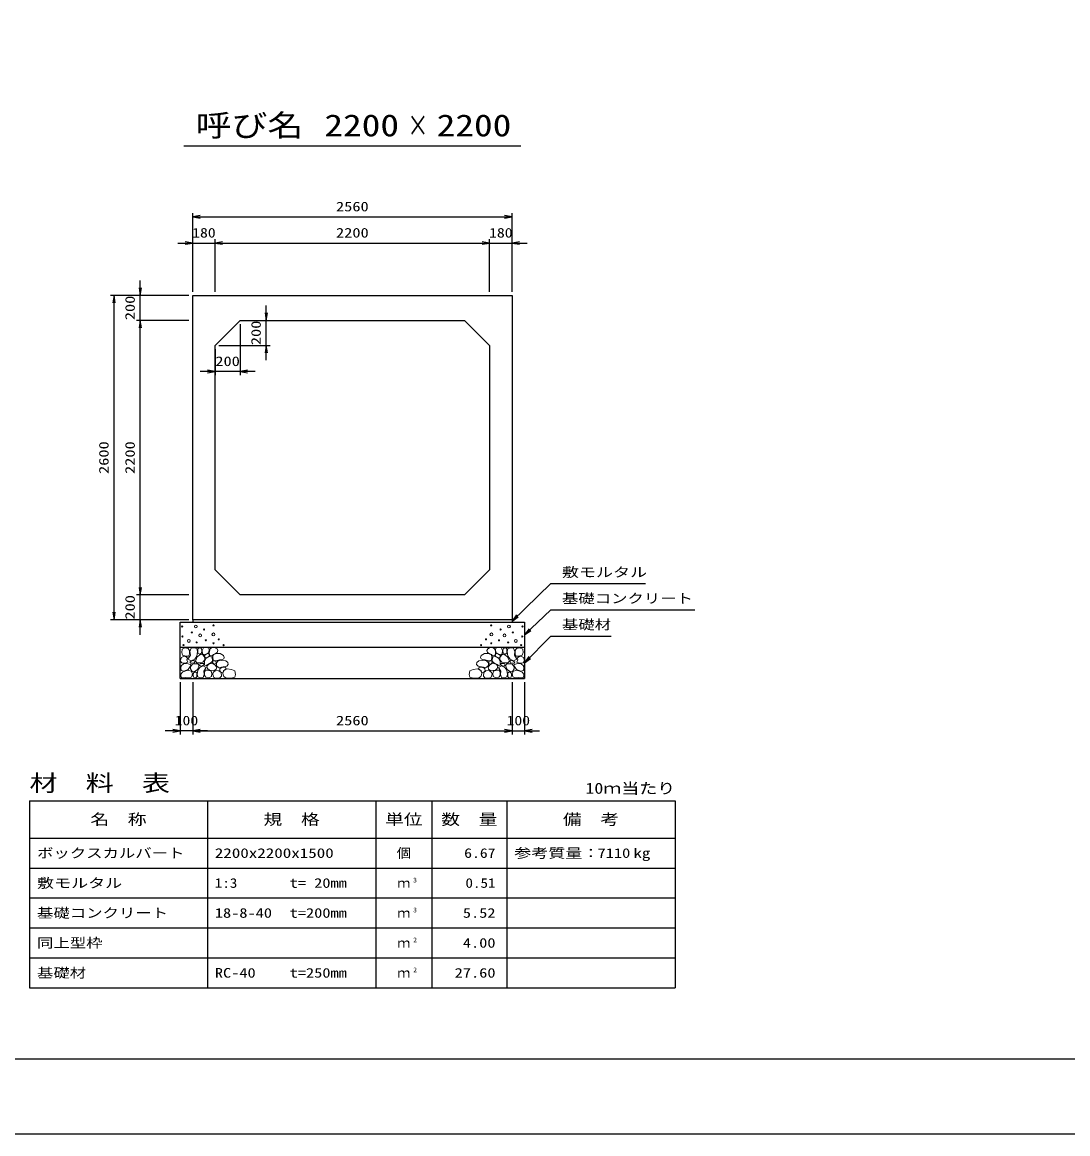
# Model space of a CAD drawing. Units: millimetres at full size. Extents: x 0 to 25230, y 0 to 17820.
# Drawn here: x 8469 to 16849, y 0 to 8910 of the extents above; entities that cross this region are included whole.
import ezdxf
from ezdxf.enums import TextEntityAlignment as Align

# ---------------------------------------------------------------- set-up
doc = ezdxf.new("R2010")
doc.units = ezdxf.units.MM
for name, color, linetype, lineweight in [('D-DCR-HCHn', 4, 'Continuous', 9), ('D-MTR-FRAM', 7, 'Continuous', 25), ('D-MTR-LINE', 7, 'Continuous', 25), ('D-STR-DIM', 7, 'Continuous', 25), ('D-STR-STRn', 1, 'Continuous', 25), ('D-STR-TXT', 7, 'Continuous', 25), ('D-TTL', 2, 'Continuous', 25), ('D-TTL-TXT', 7, 'Continuous', 25)]:
    doc.layers.add(name, color=color, linetype=linetype, lineweight=lineweight)
doc.layers.add('D-MTR', color=7, linetype='Continuous')
doc.layers.add('D-MTR-TXT', color=7, linetype='Continuous')
doc.styles.add('ＭＳ ゴシック', font='')
doc.styles.get('ＭＳ ゴシック').set_extended_font_data('MS Gothic')

# ---------------------------------------------------------------- blocks, each defined once
blk = doc.blocks.new('open_arrow')
at = {"color": 0, "linetype": 'Continuous', "lineweight": -2}
blk.add_lwpolyline([(7.5, 1.25), (0, 0), (7.5, -1.25)], dxfattribs=at)

msp = doc.modelspace()

# ---------------------------------------------------------------- linework, layer by layer
at = {"layer": 'D-DCR-HCHn'}
for points in [[(9798.998, 3889.493), (9772.994, 3895.271), (9749.879, 3883.714), (9746.99, 3857.71), (9752.769, 3837.485), (9781.662, 3828.817), (9801.887, 3828.817), (9810.555, 3843.263), (9810.555, 3875.046)], [(9822.112, 3892.382), (9813.444, 3866.378), (9816.334, 3837.485), (9796.109, 3805.702), (9822.112, 3791.256), (9851.006, 3805.702), (9868.342, 3828.817), (9874.12, 3866.378), (9868.342, 3886.603), (9851.006, 3895.271)], [(9871.231, 3823.038), (9856.784, 3788.366), (9868.342, 3773.92), (9903.013, 3773.92), (9917.46, 3779.698), (9931.907, 3799.924), (9931.907, 3817.26), (9917.46, 3840.374), (9900.124, 3843.263)], [(9877.01, 3886.603), (9877.01, 3851.931), (9891.456, 3843.263), (9905.903, 3851.931), (9908.792, 3872.157), (9905.903, 3889.493), (9885.678, 3895.271)], [(9925.601, 3838.845), (9913.999, 3846.941), (9912.006, 3874.16), (9921.557, 3895.616), (9945.582, 3898.128), (9965.263, 3892.156), (9966.848, 3880.53), (9964.014, 3856.921), (9948.752, 3847.586)], [(9941.681, 3814.73), (9953.297, 3820.817), (9964.296, 3826.161), (9970.86, 3839.065), (9965.554, 3847.961), (9955.968, 3850.014), (9940.137, 3841.115), (9928.42, 3832.605), (9929.515, 3824.944), (9933.895, 3817.527)], [(9991.239, 3831.998), (10001.02, 3843.092), (10018.359, 3849.342), (10032.287, 3858.717), (10036.55, 3873.49), (10030.013, 3887.695), (10016.369, 3896.218), (10000.845, 3897.886), (9985.522, 3895.424), (9975.719, 3886.98), (9968.918, 3869.457), (9967.379, 3852.722), (9971.1, 3842.871), (9973.729, 3833.23), (9982.948, 3829.842)], [(10012.727, 3792.135), (10002.952, 3795.066), (9998.675, 3800.928), (9995.905, 3816.938), (9999.816, 3838.619), (10025.776, 3848.926), (10055.648, 3848.926), (10083.03, 3833.998), (10087.653, 3818.004), (10083.385, 3806.63), (10070.583, 3801.299), (10049.247, 3797.745), (10022.931, 3792.013)], [(12217.273, 3792.135), (12227.048, 3795.066), (12231.325, 3800.928), (12234.095, 3816.938), (12230.184, 3838.619), (12204.224, 3848.926), (12174.352, 3848.926), (12146.97, 3833.998), (12142.347, 3818.004), (12146.615, 3806.63), (12159.417, 3801.299), (12180.753, 3797.745), (12207.069, 3792.013)], [(12238.761, 3831.998), (12228.98, 3843.092), (12211.641, 3849.342), (12197.713, 3858.717), (12193.45, 3873.49), (12199.987, 3887.695), (12213.631, 3896.218), (12229.155, 3897.886), (12244.478, 3895.424), (12254.281, 3886.98), (12261.082, 3869.457), (12262.621, 3852.722), (12258.9, 3842.871), (12256.271, 3833.23), (12247.052, 3829.842)], [(12288.319, 3814.73), (12276.703, 3820.817), (12265.704, 3826.161), (12259.14, 3839.065), (12264.446, 3847.961), (12274.032, 3850.014), (12289.863, 3841.115), (12301.58, 3832.605), (12300.485, 3824.944), (12296.105, 3817.527)], [(12304.399, 3838.845), (12316.001, 3846.941), (12317.994, 3874.16), (12308.443, 3895.616), (12284.418, 3898.128), (12264.737, 3892.156), (12263.152, 3880.53), (12265.986, 3856.921), (12281.248, 3847.586)], [(12358.769, 3823.038), (12373.216, 3788.366), (12361.658, 3773.92), (12326.987, 3773.92), (12312.54, 3779.698), (12298.093, 3799.924), (12298.093, 3817.26), (12312.54, 3840.374), (12329.876, 3843.263)], [(12352.99, 3886.603), (12352.99, 3851.931), (12338.544, 3843.263), (12324.097, 3851.931), (12321.208, 3872.157), (12324.097, 3889.493), (12344.322, 3895.271)], [(12407.888, 3892.382), (12416.556, 3866.378), (12413.666, 3837.485), (12433.891, 3805.702), (12407.888, 3791.256), (12378.994, 3805.702), (12361.658, 3828.817), (12355.88, 3866.378), (12361.658, 3886.603), (12378.994, 3895.271)], [(12431.002, 3889.493), (12457.006, 3895.271), (12480.121, 3883.714), (12483.01, 3857.71), (12477.231, 3837.485), (12448.338, 3828.817), (12428.113, 3828.817), (12419.445, 3843.263), (12419.445, 3875.046)], [(9744.101, 3817.26), (9735.433, 3791.256), (9746.99, 3773.92), (9775.883, 3771.03), (9795.61, 3779.499), (9787.441, 3799.924), (9793.219, 3811.481), (9781.662, 3823.038), (9764.326, 3828.817)], [(9798.944, 3721.261), (9820.346, 3753.365), (9817.671, 3761.39), (9788.243, 3769.416), (9761.49, 3766.741), (9742.763, 3750.689), (9740.087, 3731.962), (9742.763, 3713.235), (9764.165, 3707.884)], [(9827.891, 3791.256), (9813.444, 3779.698), (9819.223, 3771.03), (9839.448, 3771.03), (9848.116, 3773.92), (9853.895, 3785.477), (9845.227, 3794.145)], [(9873.852, 3721.261), (9887.229, 3753.365), (9876.527, 3766.741), (9844.424, 3766.741), (9831.047, 3761.39), (9817.671, 3742.663), (9817.671, 3726.612), (9831.047, 3705.209), (9847.099, 3702.534)], [(9919.332, 3657.054), (9927.358, 3681.131), (9924.683, 3707.884), (9943.41, 3737.313), (9919.332, 3750.689), (9892.579, 3737.313), (9876.527, 3715.91), (9871.177, 3681.131), (9876.527, 3662.404), (9892.579, 3654.378)], [(9913.982, 3750.689), (9927.358, 3761.39), (9922.007, 3769.416), (9903.28, 3769.416), (9895.254, 3766.741), (9889.904, 3756.04), (9897.93, 3748.014)], [(9943.109, 3753.224), (9930.35, 3757.579), (9929.086, 3785.688), (9939.964, 3810.928), (9970.015, 3825.156), (9992.452, 3819.405), (9993.795, 3788.924), (9983.477, 3776.886), (9955.401, 3761.311)], [(10003.981, 3710.925), (9968.607, 3717.521), (9953.56, 3729.658), (9948.808, 3748.655), (9963.492, 3763.022), (9992.102, 3771.082), (10013.749, 3758.154), (10027.74, 3740.74), (10023.78, 3723.062)], [(10022.239, 3773.692), (10022.239, 3784.551), (10015.72, 3789.466), (10004.97, 3790.609), (9996.278, 3787.18), (9993.19, 3776.664), (10000.738, 3768.891), (10010.802, 3764.319), (10020.409, 3768.319)], [(10048.634, 3735.297), (10040.545, 3739.592), (10029.424, 3747.928), (10024.874, 3756.518), (10024.874, 3775.212), (10038.523, 3790.37), (10068.349, 3794.159), (10100.449, 3790.117), (10116.12, 3778.585), (10120.164, 3760.462), (10107.761, 3749.388), (10097.436, 3745.361), (10080.312, 3743.128), (10064.987, 3740.305)], [(12181.366, 3735.297), (12189.455, 3739.592), (12200.576, 3747.928), (12205.126, 3756.518), (12205.126, 3775.212), (12191.477, 3790.37), (12161.651, 3794.159), (12129.551, 3790.117), (12113.88, 3778.585), (12109.836, 3760.462), (12122.239, 3749.388), (12132.564, 3745.361), (12149.688, 3743.128), (12165.013, 3740.305)], [(12226.019, 3710.925), (12261.393, 3717.521), (12276.44, 3729.658), (12281.192, 3748.655), (12266.508, 3763.022), (12237.898, 3771.082), (12216.251, 3758.154), (12202.26, 3740.74), (12206.22, 3723.062)], [(12207.761, 3773.692), (12207.761, 3784.551), (12214.28, 3789.466), (12225.03, 3790.609), (12233.722, 3787.18), (12236.81, 3776.664), (12229.262, 3768.891), (12219.198, 3764.319), (12209.591, 3768.319)], [(12286.891, 3753.224), (12299.65, 3757.579), (12300.914, 3785.688), (12290.036, 3810.928), (12259.985, 3825.156), (12237.548, 3819.405), (12236.205, 3788.924), (12246.523, 3776.886), (12274.599, 3761.311)], [(12310.668, 3657.054), (12302.642, 3681.131), (12305.317, 3707.884), (12286.59, 3737.313), (12310.668, 3750.689), (12337.421, 3737.313), (12353.473, 3715.91), (12358.823, 3681.131), (12353.473, 3662.404), (12337.421, 3654.378)], [(12316.018, 3750.689), (12302.642, 3761.39), (12307.993, 3769.416), (12326.72, 3769.416), (12334.746, 3766.741), (12340.096, 3756.04), (12332.07, 3748.014)], [(12356.148, 3721.261), (12342.771, 3753.365), (12353.473, 3766.741), (12385.576, 3766.741), (12398.953, 3761.39), (12412.329, 3742.663), (12412.329, 3726.612), (12398.953, 3705.209), (12382.901, 3702.534)], [(12402.109, 3791.256), (12416.556, 3779.698), (12410.777, 3771.03), (12390.552, 3771.03), (12381.884, 3773.92), (12376.105, 3785.477), (12384.773, 3794.145)], [(12431.056, 3721.261), (12409.654, 3753.365), (12412.329, 3761.39), (12441.757, 3769.416), (12468.51, 3766.741), (12487.237, 3750.689), (12489.913, 3731.962), (12487.237, 3713.235), (12465.835, 3707.884)], [(12485.899, 3817.26), (12494.567, 3791.256), (12483.01, 3773.92), (12454.117, 3771.03), (12434.39, 3779.499), (12442.559, 3799.924), (12436.781, 3811.481), (12448.338, 3823.038), (12465.674, 3828.817)], [(9809.645, 3654.378), (9828.372, 3662.404), (9833.723, 3689.157), (9823.021, 3707.884), (9804.294, 3713.235), (9780.217, 3710.56), (9753.464, 3699.859), (9740.087, 3683.807), (9740.087, 3665.08), (9748.113, 3654.378), (9780.217, 3657.054)], [(9868.502, 3662.404), (9868.502, 3694.508), (9855.125, 3702.534), (9841.749, 3694.508), (9839.073, 3675.781), (9841.749, 3659.729), (9860.476, 3654.378)], [(9940.735, 3659.729), (9964.812, 3654.378), (9986.215, 3665.08), (9988.89, 3689.157), (9983.539, 3707.884), (9956.786, 3715.91), (9938.059, 3715.91), (9930.033, 3702.534), (9930.033, 3673.106)], [(9999.869, 3696.931), (10018.084, 3712.234), (10044.219, 3711.97), (10062.17, 3696.931), (10064.81, 3669.227), (10052.666, 3653.924), (10018.876, 3651.549), (10002.509, 3661.311), (9995.645, 3683.738)], [(10069.876, 3697.808), (10057.748, 3703.743), (10051.39, 3710.697), (10052.71, 3727.843), (10062.307, 3736.236), (10082.7, 3741.151), (10099.015, 3741.271), (10104.293, 3729.761), (10092.814, 3719.51), (10082.239, 3710.35), (10078.573, 3701.331)], [(10113.293, 3652.112), (10096.233, 3656.916), (10084.939, 3664.601), (10079.893, 3679.011), (10077.01, 3692.7), (10088.544, 3713.594), (10111.131, 3727.524), (10145.492, 3722), (10172.645, 3711.913), (10179.133, 3681.652), (10173.366, 3659.317), (10146.934, 3652.593)], [(12116.707, 3652.112), (12133.767, 3656.916), (12145.061, 3664.601), (12150.107, 3679.011), (12152.99, 3692.7), (12141.456, 3713.594), (12118.869, 3727.524), (12084.508, 3722), (12057.355, 3711.913), (12050.867, 3681.652), (12056.634, 3659.317), (12083.066, 3652.593)], [(12160.124, 3697.808), (12172.252, 3703.743), (12178.61, 3710.697), (12177.29, 3727.843), (12167.693, 3736.236), (12147.3, 3741.151), (12130.985, 3741.271), (12125.707, 3729.761), (12137.186, 3719.51), (12147.761, 3710.35), (12151.427, 3701.331)], [(12230.131, 3696.931), (12211.916, 3712.234), (12185.781, 3711.97), (12167.83, 3696.931), (12165.19, 3669.227), (12177.334, 3653.924), (12211.124, 3651.549), (12227.491, 3661.311), (12234.355, 3683.738)], [(12289.265, 3659.729), (12265.188, 3654.378), (12243.785, 3665.08), (12241.11, 3689.157), (12246.461, 3707.884), (12273.214, 3715.91), (12291.941, 3715.91), (12299.967, 3702.534), (12299.967, 3673.106)], [(12361.498, 3662.404), (12361.498, 3694.508), (12374.875, 3702.534), (12388.251, 3694.508), (12390.927, 3675.781), (12388.251, 3659.729), (12369.524, 3654.378)], [(12420.355, 3654.378), (12401.628, 3662.404), (12396.277, 3689.157), (12406.979, 3707.884), (12425.706, 3713.235), (12449.783, 3710.56), (12476.536, 3699.859), (12489.913, 3683.807), (12489.913, 3665.08), (12481.887, 3654.378), (12449.783, 3657.054)]]:
    msp.add_lwpolyline(points, close=True, dxfattribs=at)
for centre, radius in [((9751.091, 4066.145), 4.5), ((9828.437, 4018.641), 4.5), ((9860.004, 4066.145), 11.25), ((9926.563, 4042.459), 4.5), ((10000.741, 4003.204), 11.25), ((10002.197, 4075.221), 4.5), ((12229.259, 4003.204), 11.25), ((12227.803, 4075.221), 4.5), ((12303.437, 4042.459), 4.5), ((12369.996, 4066.145), 11.25), ((12401.563, 4018.641), 4.5), ((12478.909, 4066.145), 4.5), ((9752.803, 3985.879), 4.5), ((9761.905, 3917.286), 4.5), ((9804.855, 3950.444), 11.25), ((9866.552, 3938.646), 4.5), ((9894.996, 3994.955), 11.25), ((9940.06, 3955.807), 4.5), ((10001.763, 3931.675), 4.5), ((10043.942, 3963.293), 4.5), ((10083.192, 3917.037), 4.5), ((12146.808, 3917.037), 4.5), ((12186.058, 3963.293), 4.5), ((12228.237, 3931.675), 4.5), ((12289.94, 3955.807), 4.5), ((12335.004, 3994.955), 11.25), ((12363.448, 3938.646), 4.5), ((12425.145, 3950.444), 11.25), ((12468.095, 3917.286), 4.5), ((12477.197, 3985.879), 4.5)]:
    msp.add_circle(centre, radius, dxfattribs=at)
at = {"layer": 'D-MTR-FRAM'}
for p, q in [((8527.5, 2670), (13702.5, 2670)), ((8527.5, 2670), (8527.5, 1170)), ((13702.5, 2670), (13702.5, 1170)), ((8527.5, 1170), (13702.5, 1170))]:
    msp.add_line(p, q, dxfattribs=at)
at = {"layer": 'D-MTR-LINE'}
for p, q in [((9952.5, 2670), (9952.5, 1170)), ((11302.5, 2670), (11302.5, 1170)), ((11752.5, 2670), (11752.5, 1170)), ((12352.5, 2670), (12352.5, 1170)), ((8527.5, 2370), (13702.5, 2370)), ((8527.5, 2130), (13702.5, 2130)), ((8527.5, 1890), (13702.5, 1890)), ((8527.5, 1650), (13702.5, 1650)), ((8527.5, 1410), (13702.5, 1410))]:
    msp.add_line(p, q, dxfattribs=at)
at = {"layer": 'D-STR-DIM'}
for p, q in [((9835, 6750), (9835, 7380)), ((9835, 7350), (12395, 7350)), ((12395, 6750), (12395, 7380)), ((9715, 7140), (10135, 7140)), ((9835, 6750), (9835, 7170)), ((10015, 6750), (10015, 7170)), ((10015, 6750), (10015, 7170)), ((10015, 7140), (12215, 7140)), ((12095, 7140), (12515, 7140)), ((12215, 6750), (12215, 7170)), ((12215, 6750), (12215, 7170)), ((12395, 6750), (12395, 7170)), ((9415, 6400), (9415, 6840)), ((9805, 6720), (9175, 6720)), ((9205, 4120), (9205, 6720)), ((9805, 6720), (9385, 6720)), ((10425, 6200), (10425, 6640)), ((9805, 6520), (9385, 6520)), ((9805, 6520), (9385, 6520)), ((9415, 4320), (9415, 6520)), ((10245, 6520), (10455, 6520)), ((10215, 6490), (10215, 6080)), ((10015, 6290), (10015, 6080)), ((10045, 6320), (10455, 6320)), ((10335, 6110), (9895, 6110)), ((9415, 4000), (9415, 4440)), ((9805, 4320), (9385, 4320)), ((9805, 4320), (9385, 4320)), ((9805, 4120), (9175, 4120)), ((9805, 4120), (9385, 4120)), ((9735, 3620), (9735, 3200)), ((9835, 3620), (9835, 3200)), ((9835, 3620), (9835, 3200)), ((12395, 3620), (12395, 3200)), ((12395, 3620), (12395, 3200)), ((12495, 3620), (12495, 3200)), ((9955, 3230), (9615, 3230)), ((9835, 3230), (12395, 3230)), ((12275, 3230), (12615, 3230))]:
    msp.add_line(p, q, dxfattribs=at)
at = {"layer": 'D-STR-STRn'}
for p, q in [((9835, 6720), (12395, 6720)), ((9835, 4120), (9835, 6720)), ((12395, 6720), (12395, 4120)), ((10215, 6520), (10015, 6320)), ((10215, 6520), (12015, 6520)), ((12215, 6320), (12015, 6520)), ((10015, 4520), (10015, 6320)), ((12215, 6320), (12215, 4520)), ((10015, 4520), (10215, 4320)), ((12015, 4320), (12215, 4520)), ((12015, 4320), (10215, 4320)), ((9735, 3650), (9735, 4100)), ((9735, 4100), (12495, 4100)), ((12395, 4120), (9835, 4120)), ((9835, 4120), (9835, 4100)), ((12395, 4120), (12395, 4100)), ((12495, 4100), (12495, 3650)), ((9735, 3900), (12495, 3900)), ((9735, 3650), (12495, 3650))]:
    msp.add_line(p, q, dxfattribs=at)
at = {"layer": 'D-STR-TXT'}
for points in [[(12395, 4110), (12705, 4410), (12765, 4410), (13464.975, 4410)], [(12495, 4000), (12705, 4200), (12765, 4200), (13860.457, 4200)], [(12495, 3775), (12705, 3990), (12765, 3990), (13189.416, 3990)]]:
    msp.add_lwpolyline(points, dxfattribs=at)
at = {"layer": 'D-TTL'}
for points in [[(0, 0), (25230, 0), (25230, 17820), (0, 17820)], [(600, 600), (24630, 600), (24630, 17220), (600, 17220)]]:
    msp.add_lwpolyline(points, close=True, dxfattribs=at)
at = {"layer": 'D-TTL-TXT'}
msp.add_line((9765, 7920), (12465, 7920), dxfattribs=at)

# ---------------------------------------------------------------- block references
at = {"layer": 'D-STR-DIM', "xscale": 8, "yscale": 8}
for p in [(9835, 7350), (10015, 7140), (10015, 7140), (12395, 7140), (10215, 6110), (9835, 3230), (9835, 3230), (12495, 3230)]:
    msp.add_blockref('open_arrow', p, dxfattribs=at)
for p, rotation in [((12395, 7350), 180), ((9835, 7140), 180), ((12215, 7140), 180), ((12215, 7140), 180), ((9415, 6720), 90), ((9205, 6720), 270), ((9415, 6520), 270), ((9415, 6520), 270), ((10425, 6520), 90), ((10425, 6320), 270), ((10015, 6110), 180), ((9415, 4320), 90), ((9415, 4320), 90), ((9205, 4120), 90), ((9415, 4120), 270), ((9735, 3230), 180), ((12395, 3230), 180), ((12395, 3230), 180)]:
    msp.add_blockref('open_arrow', p, dxfattribs=dict(at, rotation=rotation))
at = {"layer": 'D-STR-TXT', "xscale": 8, "yscale": 8}
for p, rotation in [((12395, 4110), 44.1), ((12495, 4000), 43.6), ((12495, 3775), 45.7)]:
    msp.add_blockref('open_arrow', p, dxfattribs=dict(at, rotation=rotation))

# ---------------------------------------------------------------- texts
at = {"layer": 'D-MTR', "style": 'ＭＳ ゴシック', "width": 1.25}
msp.add_text('材\u3000料\u3000表', height=132, dxfattribs=at).set_placement((8527.5, 2706), align=Align.BOTTOM_LEFT)
at = {"layer": 'D-MTR', "style": 'ＭＳ ゴシック', "width": 1.2}
msp.add_text('10ｍ当たり', height=87.98, dxfattribs=at).set_placement((13702.5, 2699), align=Align.BOTTOM_RIGHT)
at = {"layer": 'D-MTR-TXT', "style": 'ＭＳ ゴシック'}
for s, height, width, p in [('名\u3000称', 87.98, 1.25, (9240, 2520)), ('規\u3000格', 87.98, 1.25, (10627.5, 2520)), ('単位', 87.98, 1.25, (11527.5, 2520)), ('数\u3000量', 87.98, 1.25, (12052.5, 2520)), ('備\u3000考', 87.98, 1.25, (13027.5, 2520)), ('個', 76.98, 1.1, (11527.5, 2250))]:
    msp.add_text(s, height=height, dxfattribs=dict(at, width=width)).set_placement(p, align=Align.MIDDLE_CENTER)
for s, width, p in [('ボックスカルバート', 1.25, (8587.5, 2250)), ('2200x2200x1500', 1.3, (10012.5, 2250)), ('参考質量：    kg', 1.3, (12412.5, 2250)), ('敷モルタル', 1.3, (8587.5, 2010)), ('1:3', 1.15, (10012.5, 2010)), ('t= 20mm', 1.25, (10612.5, 2010)), ('基礎コンクリート', 1.25, (8587.5, 1770)), ('18-8-40', 1.25, (10012.5, 1770)), ('t=200mm', 1.25, (10612.5, 1770)), ('同上型枠', 1.25, (8587.5, 1530)), ('基礎材', 1.25, (8587.5, 1290)), ('RC-40', 1.25, (10012.5, 1290)), ('t=250mm', 1.25, (10612.5, 1290))]:
    msp.add_text(s, height=76.98, dxfattribs=dict(at, width=width)).set_placement(p, align=Align.MIDDLE_LEFT)
for s, width, p in [('6.67', 1.2, (12262.5, 2250)), ('7110', 1.25, (13342.5, 2250)), ('0.51', 1.15, (12262.5, 2010)), ('5.52', 1.25, (12262.5, 1770)), ('4.00', 1.25, (12262.5, 1530)), ('27.60', 1.25, (12262.5, 1290))]:
    msp.add_text(s, height=76.98, dxfattribs=dict(at, width=width)).set_placement(p, align=Align.MIDDLE_RIGHT)
at = {"layer": 'D-MTR-TXT', "style": 'ＭＳ ゴシック', "width": 1.15}
for s, p in [('3', (11602.5, 2003)), ('3', (11602.5, 1763)), ('2', (11602.5, 1523)), ('2', (11602.5, 1283))]:
    msp.add_text(s, height=38.49, dxfattribs=at).set_placement(p, align=Align.BOTTOM_LEFT)
at = {"layer": 'D-MTR-TXT', "style": 'ＭＳ ゴシック'}
for p in [(11527.5, 2010), (11527.5, 1770), (11527.5, 1530), (11527.5, 1290)]:
    msp.add_text('ｍ', height=76.98, dxfattribs=at).set_placement(p, align=Align.MIDDLE_CENTER)
at = {"layer": 'D-STR-DIM', "style": 'ＭＳ ゴシック'}
for s, width, p in [('2560', 1.25, (11115, 7432.5)), ('180', 1.2, (9925, 7222.5)), ('2200', 1.25, (11115, 7222.5)), ('180', 1.2, (12305, 7222.5)), ('200', 1.25, (10115, 6192.5)), ('100', 1.2, (9785, 3312.5)), ('2560', 1.25, (11115, 3312.5)), ('100', 1.2, (12445, 3312.5))]:
    msp.add_text(s, height=76.98, dxfattribs=dict(at, width=width)).set_placement(p, align=Align.MIDDLE_CENTER)
at = {"layer": 'D-STR-DIM', "style": 'ＭＳ ゴシック', "width": 1.25}
for s, p in [('200', (9332.5, 6620)), ('200', (10342.5, 6420)), ('2600', (9122.5, 5420)), ('2200', (9332.5, 5420)), ('200', (9332.5, 4220))]:
    msp.add_text(s, height=76.98, rotation=90, dxfattribs=at).set_placement(p, align=Align.MIDDLE_CENTER)
at = {"layer": 'D-STR-TXT', "style": 'ＭＳ ゴシック'}
for s, width, p in [('敷モルタル', 1.3, (12795, 4440)), ('基礎コンクリート', 1.25, (12795, 4230)), ('基礎材', 1.25, (12795, 4020))]:
    msp.add_text(s, height=76.98, dxfattribs=dict(at, width=width)).set_placement(p, align=Align.BOTTOM_LEFT)
at = {"layer": 'D-TTL-TXT', "style": 'ＭＳ ゴシック'}
for s, width, p in [('呼び名', 1.2, (10290, 7942.5)), ('2200', 1.25, (11190, 7942.5)), ('×', 0.7, (11640, 7942.5)), ('2200', 1.25, (12090, 7942.5))]:
    msp.add_text(s, height=176, dxfattribs=dict(at, width=width)).set_placement(p, align=Align.BOTTOM_CENTER)

doc.saveas('drawing.dxf')
